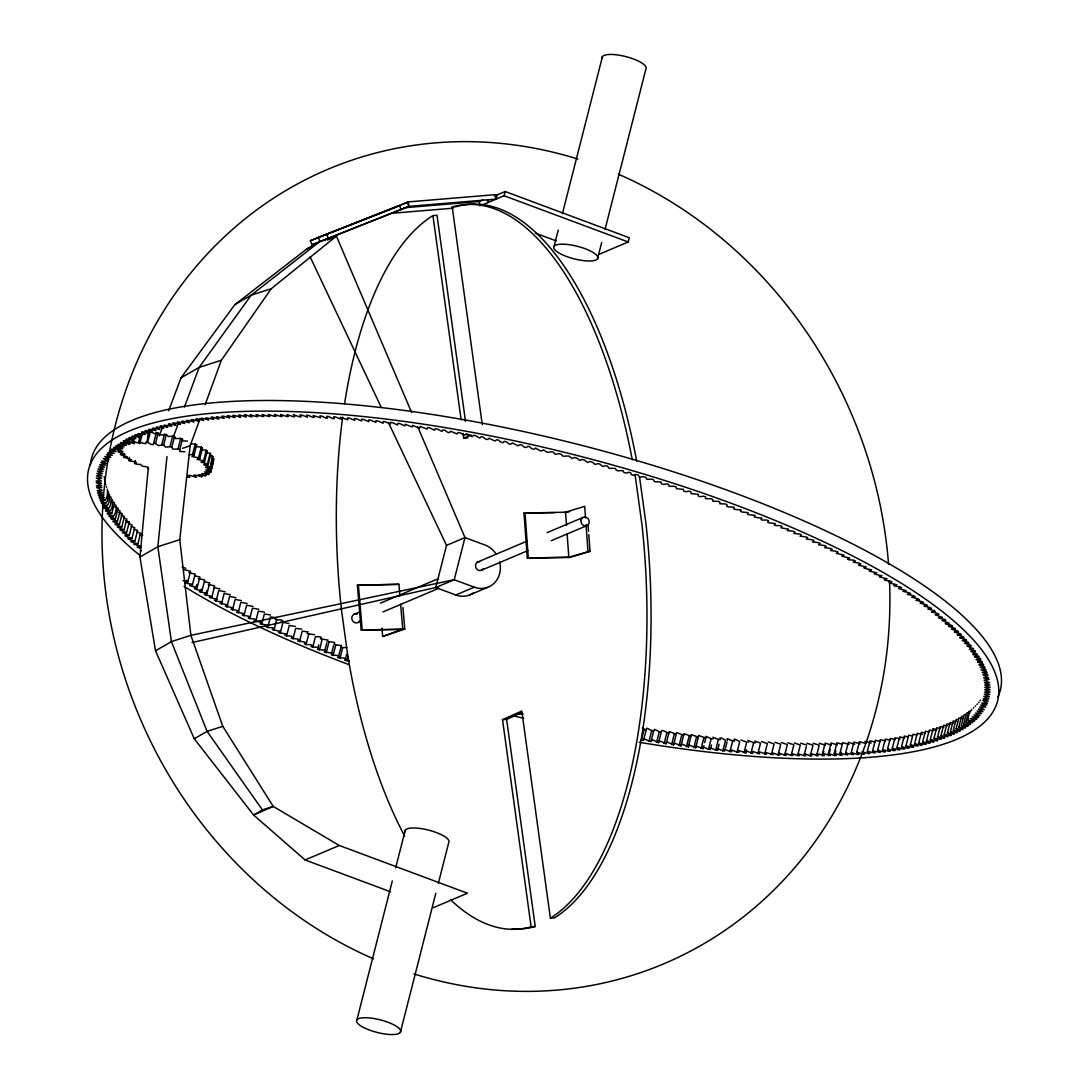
<?xml version="1.0" encoding="UTF-8"?>
<svg xmlns="http://www.w3.org/2000/svg" width="1089" height="1089" viewBox="0 0 1089 1089"><rect width="100%" height="100%" fill="white"/><g stroke="black" fill="none" stroke-linecap="round" stroke-linejoin="round"><path stroke-width="1.5" d="M860.283 743.855L853.926 742.017L851.217 752.649L853.463 754.731L845.649 752.962L848.358 742.344L854.688 744.195M851.326 752.622L857.574 754.473L859.03 754.378L856.703 752.281L863.073 754.078L864.503 753.969L862.08 751.859L868.478 753.629L869.88 753.506L867.361 751.396L875.161 752.989L872.548 750.879L880.334 752.431L877.639 750.307L884.077 751.982L885.398 751.818L882.621 749.681L889.06 751.328L890.366 751.151L887.508 749.014L893.946 750.634L895.226 750.444L892.286 748.293L898.738 749.872L899.977 749.668L896.955 747.53L903.407 749.082L904.619 748.851L901.515 746.714L907.967 748.225L909.152 747.993L905.966 745.842L912.419 747.326L913.576 747.081L910.309 744.917L917.891 746.115L914.529 743.964L915.318 743.746L920.981 745.366L922.084 745.094L918.653 742.943L925.092 744.318L926.167 744.032L922.655 741.881L929.094 743.215L930.129 742.929L926.535 740.765L932.974 742.072L933.967 741.759L930.36 739.567L936.731 740.888L937.697 740.561L934.008 738.356L941.304 739.308L937.493 737.158L938.133 736.885L943.877 738.356L944.789 738.002L940.95 735.81L948.151 736.654L944.204 734.517L950.547 735.633L951.391 735.266L947.403 733.074L953.692 734.204L954.509 733.823L950.425 731.699L956.714 732.734L957.49 732.339L953.338 730.215L959.613 731.223L960.362 730.814L956.156 728.636L962.39 729.657L963.098 729.235L958.81 727.125L965.031 728.051L965.698 727.615L961.369 725.465L967.549 726.404L968.189 725.955L963.779 723.872L969.931 724.702L970.53 724.253L966.066 722.17L972.749 722.511C964.201 722.851 969.659 711.811 971.769 709.484M118.728 512.293L122.213 513.627L119.409 524.34L112.834 521.522L117.381 521.563L120.089 510.891L116.646 509.543M642.265 728.01L644.144 729.344L641.435 739.962L643.449 740.289L644.361 738.778L649.03 741.187L651.031 741.514L651.671 739.962L653.141 740.18L658.586 742.671L659.131 741.105L660.601 741.31L666.1 743.801L666.454 742.235L668.006 742.399L673.587 744.876L673.846 743.283L675.384 743.433L681.033 745.897L681.278 744.25L682.721 744.427L688.425 746.877L688.575 745.203L690.004 745.366L695.789 747.803L698.702 735.483L705.795 738.056L704.637 742.603M688.425 746.877L691.202 734.612L698.498 737.171M966.066 722.17L968.774 711.485L969.646 711.226M117.381 521.508L110.792 518.759L115.407 518.786L118.102 508.168L114.685 506.821M390.543 891.782L305.083 859.956L253.601 815.021L194.278 738.778L155.523 650.786L139.964 557.051L148.349 467.344M166.957 456.536L157.837 546.719L171.409 641.612L207.087 731.372L262.422 809.917L273.244 806.432L339.278 845.486L467.44 893.225L433.259 907.695M262.422 809.917L253.601 815.021L273.244 806.432L222.782 726.322L190.888 635.336L179.767 539.668L190.153 445.837L199.981 418.884M681.033 745.897L683.987 733.632L691.134 736.246M841.688 744.114L836.937 742.821L834.228 753.493L842.056 755.29L839.987 753.22L842.695 742.603L849.012 744.495M963.779 723.872L966.488 713.186L967.386 712.927M115.393 518.854L108.873 516.023C115.502 520.624 117.558 505.909 115.475 504.806M225.151 591.803L218.766 590.524L216.058 601.142L221.435 601.781L222.455 602.367L220.005 603.32L226.771 604.708L227.805 605.348L225.437 606.287L232.202 607.621L233.25 608.261L230.977 609.241L237.715 610.534L238.79 611.174L236.612 612.181L243.337 613.447L244.426 614.087L242.33 615.122L249.041 616.333L250.157 616.987L248.142 618.048L254.84 619.233L255.983 619.872L254.05 620.961L260.72 622.105L261.877 622.745L260.053 623.874L266.682 624.977L267.867 625.603L266.124 626.774L267.744 627.523L272.549 627.754L273.952 628.462L272.291 629.646L280.077 631.239L278.539 632.518L286.312 634.057L284.869 635.377L291.389 636.303L292.655 636.942L291.28 638.208L297.76 639.107L299.039 639.733L297.76 641.04L304.199 641.884L305.505 642.51L304.321 643.844L306.05 644.579L310.719 644.647L312.039 645.273L310.95 646.635L317.307 647.383L318.655 648.009L317.648 649.398L323.978 650.119L325.325 650.732L324.413 652.148L330.702 652.815L332.077 653.441L331.26 654.884L337.495 655.51L338.883 656.123L338.148 657.593L344.138 658.11L345.744 658.777L345.118 660.274L349.474 660.819M148.254 433.014C146.729 444.857 147.777 445.197 138.698 441.589L140.25 435.518M673.587 744.876L676.637 732.625L683.742 735.279M961.369 725.465L964.078 714.833L964.99 714.602M113.542 516.091L107.552 514.022L107.09 513.314L111.827 513.423L105.442 510.618C112.63 514.675 113.229 502.301 112.208 499.483M111.813 513.477L114.536 502.805L111.173 501.43M219.896 588.863L213.498 587.556M666.1 743.801L669.259 731.577L676.296 734.245M695.789 747.803L695.994 746.101L703.099 748.674L703.208 746.959L708.449 749.286L710.355 749.504L710.368 747.762L715.664 750.076L717.556 750.28L717.474 748.511L722.837 750.811L724.716 751.002L724.525 749.218L729.957 751.505L731.822 751.682L731.536 749.872L737.008 752.145L738.859 752.308L738.478 750.471L745.842 752.88L745.216 751.029L746.55 751.111L752.771 753.397L751.982 751.587L753.357 751.614L759.632 753.874L758.802 751.995L760.108 752.05L766.425 754.296L765.485 752.39L773.149 754.663L772.115 752.744L778.05 754.895L779.792 754.976L778.812 753.03L784.652 755.181L786.381 755.235L785.292 753.275L791.186 755.398L792.887 755.453L791.703 753.479L797.638 755.575L799.326 755.616L798.033 753.615L804.009 755.698L805.669 755.725L804.295 753.711L810.298 755.78L811.945 755.78L810.325 753.833L811.536 753.751L818.138 755.793L816.423 753.819L817.621 753.738L824.25 755.739L822.44 753.765L823.611 753.67L830.267 755.643L828.375 753.656L831.098 742.97L837.359 744.917M958.81 727.125L961.533 716.453L962.485 716.222M108.315 491.67C108.274 496.775 108.641 507.488 100.46 500.777L100.188 500.096C107.43 504.384 108.029 492.201 107.28 489.124M124.663 454.276L123.887 457.312L127.549 456.863L121.042 454.93L120.348 454.249L124.663 454.127L118.51 451.989L119.286 448.954M106.096 503.023L101.304 502.682L101.617 503.377C109.88 510.115 109.445 499.279 109.485 494.256M110.234 510.768L103.931 507.95C111.16 512.102 111.731 499.728 110.779 496.856M118.51 451.989L118.129 451.35L123.016 451.663L117.313 448.695L122.758 448.845L117.939 446.367L123.928 446.953L119.368 444.843L119.953 444.448L126.324 445.442L122.444 443.264L123.316 442.978L129.945 444.312L126.773 442.175L127.93 441.998L134.56 443.699L132.259 441.617L133.035 438.581M148.621 468.951C147.995 464.989 141.679 468.025 140.794 464.39C138.943 464.567 131.946 464.091 136.424 462.485C134.573 460.524 130.83 462.294 128.665 460.429L129.441 457.394M132.259 441.617L133.634 441.562L134.41 438.527M134.519 463.519L135.295 460.484M140.277 441.658L141.829 435.586L138.14 433.558L145.341 434.402L141.502 432.21L142.414 431.857L148.757 433.095L144.987 430.904L145.926 430.563L152.283 431.843L148.594 429.651L149.561 429.325L155.931 430.645L152.324 428.44L153.318 428.127L159.756 429.434L156.163 427.283L157.197 426.983L163.636 428.331L160.124 426.18L161.199 425.894L167.638 427.269L164.208 425.105L171.763 426.248L168.4 424.097L169.53 423.839L175.982 425.282L172.715 423.131L173.872 422.886L180.325 424.37L177.139 422.219L178.324 421.988L184.776 423.498L181.672 421.348L182.884 421.13L189.336 422.682L186.314 420.531L187.553 420.327L194.019 421.906L191.065 419.769L192.345 419.578L198.783 421.198L195.925 419.061L197.232 418.87L203.67 420.517L200.893 418.394L202.227 418.23L208.652 419.905L205.971 417.781L213.743 419.333L211.143 417.21L212.518 417.073L217.923 418.938L218.93 418.816L216.412 416.706L224.211 418.353L221.788 416.243L223.218 416.134L229.588 417.931L227.261 415.835L228.717 415.739L235.074 417.563L232.828 415.481L234.312 415.385L240.642 417.25L238.491 415.168L239.988 415.1L246.196 417.005L244.235 414.923L245.774 414.855L250.946 416.828L252.063 416.719L250.089 414.718L256.773 416.665L257.916 416.556L256.024 414.569L262.68 416.543L263.851 416.447L262.041 414.46L268.67 416.474L269.868 416.379L268.153 414.419L274.755 416.447L275.966 416.379L274.346 414.419L280.921 416.488L282.146 416.42L280.622 414.487L287.156 416.57L288.408 416.515L286.979 414.596L293.486 416.706L294.751 416.665L293.404 414.759L299.883 416.896L301.163 416.869L299.911 414.963L301.639 415.032L307.479 417.182L306.499 415.236L308.241 415.304L312.897 417.427L314.217 417.414L313.156 415.549L320.656 417.822L319.867 415.916L321.663 416.025L325.992 418.122L327.544 418.176L326.659 416.338L328.47 416.461L332.73 418.571L334.309 418.625L333.52 416.815L335.344 416.937L341.075 419.17L340.449 417.332L347.813 419.741L347.432 417.904L349.283 418.067L354.755 420.34L354.469 418.53L356.334 418.707L361.766 420.994L361.575 419.211L363.454 419.388L368.817 421.702L368.735 419.932L370.628 420.136L375.923 422.45L375.936 420.708L377.842 420.926L383.083 423.253L383.205 421.538L385.125 421.756L390.298 424.097L390.502 422.409L392.448 422.655L397.553 425.009L397.866 423.335L399.813 423.594L404.849 425.949L405.258 424.315L412.187 426.956L412.704 425.336L418.285 427.814L419.837 427.977L420.191 426.412L426.983 429.093L427.705 427.528L429.692 427.841L434.443 430.237L435.26 428.698L437.261 429.012L441.93 431.421L442.842 429.924L444.857 430.25C445.864 431.067 449.975 434.674 450.465 431.176L456.999 433.939L458.115 432.496L460.13 432.85L464.567 435.273L465.779 433.844L467.807 434.212L472.163 436.648L473.484 435.26L475.512 435.627L479.786 438.064L481.188 436.703L483.23 437.097C484.36 438.404 487.749 441.181 488.934 438.2L495.073 441.031L496.679 439.738L498.721 440.147C499.865 441.671 503.064 444.094 504.452 441.317L506.494 441.739C507.637 443.386 510.727 445.605 512.225 442.951L518.119 445.823L520.011 444.611L522.067 445.061C523.169 446.898 526.178 448.763 527.811 446.327L529.867 446.789C530.915 448.722 533.937 450.424 535.611 448.083L539.899 450.683L541.573 451.009L543.411 449.88L547.604 452.479L551.211 451.717L553.266 452.207L555.308 454.317L559.011 453.596L561.066 454.099L563.013 456.196L568.853 456.032L572.052 458.455L574.584 457.475L576.639 458.006L579.729 460.416L582.356 459.476L584.412 460.007L587.407 462.417L590.129 461.518L592.171 462.049L595.07 464.459L597.875 463.587L599.916 464.145L602.721 466.528L605.607 465.697L607.648 466.255L609.023 468.27L615.353 468.42L616.333 470.271L617.953 470.788L623.044 470.611C623.289 473.524 626.856 473.334 628.693 472.245L630.708 472.83C630.844 475.825 634.519 475.471 636.33 474.491L638.345 475.09L639.325 477.036L643.953 476.778L645.954 477.39L646.839 479.323L651.535 479.106L653.523 479.718L654.312 481.624L661.077 482.073C660.764 485.258 664.916 484.455 666.604 483.829L668.578 484.469L669.163 486.334L674.077 486.252L676.051 486.892L676.528 488.743L683.47 489.342C682.599 492.623 687.472 491.534 688.915 491.166L690.862 491.82L691.147 493.63L698.199 494.324C696.946 497.632 702.296 496.434 703.576 496.189L705.495 496.87L705.577 498.626L710.831 498.748L712.737 499.429L712.723 501.171L718.046 501.335L719.924 502.015L719.815 503.731L725.192 503.948L727.071 504.629L726.622 506.181L728.065 506.78L734.149 507.27L733.618 508.794L735.034 509.393L741.173 509.938L740.547 511.435L741.949 512.034L748.143 512.62L747.476 514.158L748.81 514.702L755.045 515.328L754.269 516.839L755.589 517.384L761.878 518.065L761.007 519.548L762.314 520.093L766.874 520.079L768.643 520.814L767.636 522.203L768.984 522.815L775.341 523.578L774.252 524.939L775.572 525.565L780.241 525.633L781.984 526.368L780.963 527.838L788.531 529.172L787.293 530.547L793.323 531.255L795.024 531.99L793.799 533.419L799.748 534.086L801.422 534.835L800.116 536.224L806.091 536.931L807.752 537.694L806.336 539.055L812.367 539.804L814 540.552L812.489 541.886L818.547 542.676L820.167 543.438L818.56 544.745L824.645 545.575L826.252 546.338L824.536 547.604L830.662 548.475L832.241 549.237L830.444 550.476L836.597 551.388L838.149 552.164L836.257 553.362L843.961 555.091L841.865 556.18L849.679 558.031L847.501 559.093L848.753 559.746L853.844 560.195L855.314 560.971L853.136 562.074L859.398 563.149L860.855 563.925L858.486 564.864L859.52 565.504L866.286 566.879L863.849 567.791L864.857 568.431L871.636 569.846L869.104 570.718L870.084 571.357L876.876 572.814L874.263 573.658L875.216 574.298L882.008 575.795L879.313 576.598L880.252 577.238L887.045 578.763L884.268 579.539L885.18 580.178L891.973 581.744L889.114 582.479L889.999 583.119L896.805 584.725L893.865 585.433L894.722 586.073L900.29 586.917L901.515 587.706L898.534 588.496L906.13 590.674L903.026 591.313L909.451 592.865L910.622 593.655L907.409 594.308L913.862 595.846L915.005 596.636L911.752 597.194L918.163 598.814L919.279 599.603L915.958 600.257L922.356 601.781L923.445 602.571L920.042 603.183L926.426 604.749L927.488 605.525L923.948 606.029L930.387 607.703L931.408 608.479L927.842 609.023L934.226 610.657L935.22 611.433L931.571 611.936L937.942 613.597L938.895 614.373L935.179 614.836L942.461 617.3L938.636 617.654L939.263 618.225L945.021 619.45L945.919 620.213L942.012 620.539L949.24 623.126L945.266 623.412L945.973 624.051L951.595 625.263L952.439 626.025L948.396 626.27L954.713 628.149L955.502 628.911L951.391 629.129L957.694 631.035L958.456 631.783L954.277 631.96L960.539 633.893L961.274 634.642L957.054 634.846L963.275 636.738L963.969 637.487L959.681 637.65L965.875 639.57L966.542 640.318L962.172 640.441L968.339 642.387L968.979 643.123L964.555 643.204L970.68 645.178L971.279 645.913L966.787 645.968L973.457 648.69L969.264 649.18L974.982 650.718L975.499 651.44L970.898 651.358L977.418 654.176L972.749 654.053L973.158 654.652L978.739 656.177L979.202 656.898L974.478 656.735L980.427 658.872L980.849 659.58L976.057 659.444L981.979 661.554L982.36 662.262L977.541 662.017L983.394 664.208L983.748 664.903L978.875 664.63L984.674 666.836L985.001 667.516L980.073 667.203L985.831 669.436L986.103 670.116L981.107 669.817L986.838 672.008L987.083 672.689L982.033 672.349L987.723 674.567L987.927 675.234L982.863 674.812L988.635 677.753L983.598 677.766L989.071 679.577L984.102 680.217L989.642 682.694L984.47 682.626L989.942 685.117L984.701 685.008L990.105 687.527L984.81 687.363L990.132 689.895L984.769 689.691L990.024 692.223L984.606 691.991L989.778 694.523L984.306 694.251L989.397 696.797L983.857 696.47L988.88 699.029L983.285 698.675L988.227 701.234L982.795 700.418L987.451 703.399L981.774 703.018L986.784 704.978L980.767 705.032L985.749 707.074L979.664 707.088L984.265 709.674L978.426 709.102L982.945 711.689L977.051 711.076L981.475 713.676L975.553 713.023L979.882 715.609L973.92 714.915L978.63 717.011L978.153 717.515L972.15 716.78L976.806 718.89L976.302 719.38L970.245 718.59L974.846 720.714L974.301 721.19L968.23 720.374M123.288 517.833L126.828 519.154L124.037 529.867L117.313 527.09L121.75 527.062L124.459 516.445L120.933 515.056M187.539 441.14L182.544 440.786L182.448 439.044L180.692 438.445L175.615 438.54L174.526 436.58L172.688 436.076L168.427 436.594L166.372 434.497L160.981 434.96L156.408 432.537L153.25 444.625L151.208 444.448L147.655 442.311L150.364 431.68L148.635 431.489M136.915 532.004L140.576 533.242L137.827 543.969L131.578 542.05L130.789 541.301L134.9 541.083L128.597 539.178L127.835 538.429L132.014 538.252L125.752 536.319L125.017 535.57L129.237 535.366L122.322 532.725L126.542 532.657L129.332 521.999L125.752 520.637M129.264 535.434L131.96 524.803L128.352 523.455M184.831 451.758L179.848 451.418L179.739 449.662L177.983 449.076L172.906 449.158L171.817 447.198L169.979 446.694L165.719 447.211L163.663 445.115L158.109 445.51L155.523 443.468L158.232 432.85M132.014 538.252L134.723 527.634L131.088 526.286M134.9 541.083L137.609 530.466L133.933 529.145M161.812 444.707L164.521 434.075M163.663 445.115L166.372 434.497M169.979 446.694L172.688 436.076M171.817 447.198L174.526 436.58M177.983 449.076L180.692 438.445M179.739 449.662L182.448 439.044M195.203 444.067L196.66 444.761L193.951 455.379L192.494 454.698L195.203 444.067L190.384 443.89M201.274 447.143L202.513 447.851L199.804 458.469L198.566 457.761L201.274 447.143L195.993 446.585M206.311 450.261L207.291 450.969L204.582 461.6L203.602 460.892L206.311 450.261L200.88 449.417M187.431 476.914L189.772 477.309L188.356 475.389L189.826 475.335L196.224 477.295L193.91 475.267L195.135 475.076L201.696 476.723L202.472 473.688M210.15 453.351L210.844 454.031L208.135 464.649L207.441 463.968L210.15 453.351L205.739 452.398M201.696 476.723L198.538 474.586L205.154 475.934L206.815 472.599M206.039 475.634L202.118 473.511L208.516 474.45L209.102 474.055L204.541 471.945L210.803 472.027L205.712 470.053L211.103 469.631L205.44 467.304L210.34 467.549L212.668 456.291L209.728 455.461M208.516 474.45L209.292 471.428M210.34 467.549L212.668 456.291M210.545 472.531L213.798 459L212.968 458.7M210.803 472.027L213.512 461.409L212.75 461.083M195.122 575.877L199.913 577.047L197.177 587.72L189.486 585.487L192.426 584.779L191.405 584.072L186.001 583.296L186.777 580.26M186.001 583.296L184.776 582.506L187.798 581.839L190.534 571.167L184.068 569.697M192.454 584.725L195.162 574.107L188.71 572.664M198.307 578.627L204.759 579.988L202.023 590.674L195.598 589.244L196.769 584.698M208.326 584.575L214.669 585.8L212.028 596.554L204.283 594.417L206.992 593.559L205.875 592.892L200.567 592.225L201.329 589.19M205.63 595.207L206.787 590.646M206.992 593.559L209.701 582.928L204.909 581.812M221.421 604.109L224.13 593.491L230.405 594.757M226.893 607.063L229.602 596.445L235.85 597.67M232.447 610.017L235.156 599.399L241.404 600.584M238.11 612.957L240.819 602.34L247.135 603.469M243.854 615.898L246.563 605.266L252.866 606.355M249.694 618.824L252.403 608.193L258.678 609.241M255.629 621.737L258.338 611.106L264.504 612.154M261.646 624.637L264.355 614.019L270.576 614.986M267.744 627.523L270.453 616.905L276.579 617.871M273.924 630.408L276.633 619.791L281.398 619.981L282.813 620.676L281.248 621.901L288.966 623.548M280.2 633.267L282.909 622.649M286.543 636.126L289.252 625.508L295.296 626.352M292.968 638.957L295.677 628.339L301.748 629.115M299.475 641.775L302.184 631.157L308.214 631.892M306.05 644.579L308.759 633.961L314.694 634.696M312.706 647.356L315.415 636.738L320.016 636.766L321.364 637.392L320.357 638.78L327.993 640.046L327.122 641.53L333.411 642.197L334.786 642.809L333.955 644.252L335.78 644.974L341.524 645.423L338.148 657.593M317.648 649.398L318.805 644.851M319.431 650.133L322.126 639.502M324.413 652.148L326.741 643.041M326.21 652.869L328.919 642.251M331.641 653.359L333.574 645.777M333.071 655.592L335.78 644.974M339.986 658.301L342.695 647.669L346.847 647.492M345.118 660.274L346.67 654.203M346.969 660.982L348.126 656.422M488.553 199.791L487.831 202.595L487.409 199.627M323.079 240.451L408.892 206.365L407.272 202.295L310.379 240.71L311.998 244.794L408.892 206.365L496.08 199.11L497.156 194.89M481.229 205.399L504.071 195.734L505.146 191.514L629.306 237.756L628.23 241.976L598.977 254.363M388.474 422.614L446.504 545.385L435.75 587.543L192.004 642.551M356.893 1019.944L392.326 880.919M395.661 867.838L405.258 830.213M554.07 246.4L558.235 230.038M562.4 213.689L602.435 56.669M400.371 1032.331A22.706 6.48 14.3 0 0 370.995 1018.092A22.706 6.48 14.3 0 0 364.529 1027.975A22.706 6.48 14.3 0 0 400.371 1032.331L435.804 893.307M438.309 883.492L448.722 842.6A22.706 6.48 14.3 0 0 427.868 829.941A22.706 6.48 14.3 0 0 405.026 831.901M597.534 258.787A22.706 6.48 14.3 0 0 568.172 244.549A22.706 6.48 14.3 0 0 561.693 254.431A22.706 6.48 14.3 0 0 597.534 258.787L601.713 242.425M605.048 229.343L645.9 69.056A22.706 6.48 14.3 0 0 625.032 56.397A22.706 6.48 14.3 0 0 602.203 58.357M643.449 740.289L646.784 728.173L651.739 730.569L653.74 730.882L654.557 729.344L659.308 731.754L661.295 732.053L661.744 730.515L663.31 730.692L668.809 733.183M649.03 741.187L651.739 730.569M651.031 741.514L653.74 730.882M656.599 742.371L659.308 731.754M658.586 742.671L661.295 732.053M664.127 743.501L666.836 732.883M671.614 744.59L674.322 733.972M679.073 745.625L681.782 735.007M686.478 746.618L689.187 736.001M693.856 747.558L696.552 736.94M701.166 748.442L703.875 737.825M703.099 748.674L703.862 745.638M708.449 749.286L711.158 738.669L705.917 736.341L705.795 738.056M710.355 749.504L711.512 744.944M715.664 750.076L718.372 739.458L712.873 737.239M717.556 750.28L719.108 744.209M722.837 750.811L725.546 740.193L721.422 738.015L719.952 737.934L720.265 739.649L718.372 739.458M725.492 747.966L727.044 741.895M729.957 751.505L732.666 740.888L727.084 738.601L727.425 740.384M737.008 752.145L739.717 741.527L735.456 739.363L734.095 739.254L734.531 741.051L732.666 740.888M744.018 752.73L746.714 742.113L741.01 739.976M745.842 752.88L746.618 749.845M750.947 753.261L753.656 742.644L747.925 740.411L748.551 742.249M757.821 753.751L760.53 743.134L754.731 741.024M764.641 754.187L767.337 743.569L761.51 741.486M771.38 754.568L774.088 743.95L768.208 741.895M778.05 754.895L780.759 744.277L774.837 742.235M784.652 755.181L787.361 744.549L781.398 742.548M791.186 755.398L793.881 744.781L787.891 742.793M797.638 755.575L800.333 744.958L794.317 742.997M804.009 755.698L806.323 746.605M810.298 755.78L813.007 745.148L806.922 743.243M816.519 755.793L819.227 745.175L813.115 743.283M822.44 753.765L825.176 743.093L831.397 745.053M822.644 755.766L823.801 751.206M828.688 755.671L830.24 749.6M828.389 753.602L834.65 755.535L835.808 750.988M840.517 755.344L841.293 752.322M856.798 752.254L859.412 741.65L865.782 743.46M867.361 751.396L870.07 740.765L875.27 742.072M872.643 750.838L875.257 740.248L880.457 741.527M877.639 750.307L880.348 739.69L885.548 740.942M882.621 749.681L885.33 739.063L890.53 740.289M887.589 748.973L890.217 738.396L895.417 739.594M892.286 748.293L894.981 737.675L900.195 738.846M896.955 747.53L899.664 736.899L904.85 738.043M901.515 746.714L904.224 736.082L908.144 736.804M905.966 745.842L908.675 735.225L912.582 735.905M910.363 744.876L913.018 734.299L916.911 734.966M914.597 743.91L917.237 733.333L922.41 734.367M918.708 742.902L921.362 732.325L925.228 732.938M922.655 741.881L925.364 731.264L929.216 731.849M926.535 740.765L929.244 730.147L933.082 730.719M930.305 739.608L933.014 728.99L936.839 729.535M933.967 738.41L936.676 727.792L940.46 728.31M937.534 737.103L940.202 726.54L943.972 727.03M940.91 735.865L943.619 725.233L947.376 725.71M944.204 734.517L946.94 723.845L950.643 724.335M947.376 733.128L950.112 722.456L953.787 722.933M950.438 731.645L953.147 721.013L956.795 721.463M953.365 730.161L956.047 719.598L957.068 719.325M956.142 728.691L958.865 718.019L962.472 718.413M205.181 404.618L221.353 360.241L271.243 288.708L336.406 236.122L411.683 412.622M173.192 437.302L177.915 424.587M184.409 407.109L199.151 367.388L251.205 295.16L319.935 241.431L336.406 236.122L327.435 240.043M159.266 435.791L162.207 427.963M168.672 410.73L181.033 377.856L234.87 304.607L306.499 249.19L319.935 241.431L318.315 237.361L399.023 205.78M819.214 743.27L825.353 745.135M105.157 500.436L99.453 498.19L99.208 497.523L104.258 497.85L98.568 495.645L98.364 494.978L103.455 495.345L97.833 493.126L97.656 492.459L102.802 492.868L97.22 490.622L102.271 490.418L96.649 487.518L101.822 487.586L96.417 485.721L101.617 485.612L96.186 482.686L101.495 483.244L96.145 480.943L101.508 480.916L96.268 477.989L101.685 478.221L96.513 475.675L101.998 475.961L96.894 473.416L102.434 473.729L97.411 471.169L103.006 471.537L98.064 468.978L103.7 469.386L98.854 466.813L104.544 467.263L99.766 464.676L105.524 465.166L100.828 462.58L106.423 463.478L101.699 461.069L107.865 461.11L103.346 458.51L109.24 459.122L104.816 456.536L110.738 457.189L106.409 454.589L112.371 455.297L107.661 453.187L108.138 452.697L114.141 453.432L109.485 451.322L109.989 450.832L116.047 451.608L111.446 449.485L111.99 449.022L118.075 449.839L113.542 447.702L114.114 447.239L120.226 448.096L115.761 445.959L116.36 445.51L121.995 446.721L118.116 444.258L124.922 444.748L120.593 442.597L127.467 443.141L123.193 440.977L123.901 440.555L130.136 441.576L125.929 439.398L126.678 438.99L132.926 440.051L128.801 437.873L129.577 437.479L135.853 438.568L131.783 436.39L132.599 435.995L138.888 437.138L134.9 434.947L135.744 434.579L141.869 435.546M800.66 743.147L806.718 745.08M187.798 581.839L183.047 580.56M156.408 432.537L155.686 434.089L150.364 431.68M196.66 444.761L195.203 445.673M193.951 455.379L191.977 456.509L198.566 457.761M234.87 304.607L251.205 295.16L271.243 288.708M181.033 377.856L199.151 367.388L221.353 360.241M139.964 557.051L157.837 546.719L179.767 539.668M155.523 650.786L171.409 641.612L190.888 635.336L454.236 579.729L474.26 587.189A22.706 20.364 67.1 0 0 499.66 562.033M194.278 738.778L207.087 731.372L222.782 726.322M128.665 460.429L131.524 459.64L123.887 457.312M199.804 458.469L196.946 459.272L203.602 460.892M462.988 433.299L463.683 438.323L471.101 435.001M521.454 712.723L506.63 719.366L535.23 926.508L531.119 926.807L502.519 719.666L521.794 711.035L550.394 918.177L554.505 917.877A363.209 153.522 85.9 0 0 646.022 524.054L639.597 477.431M306.499 249.19L310.991 247.23M392.081 208.761L408.252 201.914L495.454 194.645L496.08 199.11M403.815 207.781L479.269 201.492L483.23 199.818M494.406 196.047L505.146 191.514M446.504 545.385L464.976 537.571L485.013 545.031A22.706 20.364 67.1 0 1 496.094 553.92M353.871 614.414L360.105 611.773M380.374 603.197L438.05 578.79M477.009 562.305L526.885 541.192M547.154 532.616L582.996 517.452M358.022 622.486L361.14 621.166M382.96 611.936L439.071 588.183M481.161 570.377L527.92 550.585M551.293 540.688L587.148 525.524M417.686 426.67L464.976 537.571L454.236 579.729L435.75 587.543L455.787 595.002L474.26 587.189M469.087 595.193L487.559 587.366M305.083 859.956L339.278 845.486M310.379 240.71L391.087 209.142M311.998 244.794L316.749 242.929M129.251 522.039L126.378 522.08M126.542 532.657L119.763 529.894L124.037 529.867M401.732 629.469L361.18 630.027L357.369 585.242L398.914 584.303L399.908 595.914M398.914 584.303L357.369 585.242M361.18 630.027L404.768 629.074L402.93 607.499M381.953 628.176L382.661 636.48L402.739 629.102L400.616 604.218M404.768 629.074L382.661 636.48M182.544 448.287L190.153 445.837M588.795 534.604L590.02 551.265L569.846 557.459L527.28 558.044L524 513.069L565.545 512.198L566.525 525.524M564.538 512.511L584.711 506.317L585.555 517.983M566.566 512.483L569.67 511.531M527.28 558.044L568.826 557.173L567.124 533.855M567.818 557.486L590.02 551.265M202.05 590.619L199.246 591.45L200.567 592.225M845.649 752.962L847.8 755.045L840.095 753.193M834.228 753.438L836.202 755.494L834.65 755.535M207.291 450.969L205.508 451.282M204.582 461.6L200.975 462.104L207.441 463.968M212.028 596.554L209.415 597.398L217.106 599.358L214.656 600.366L216.058 601.142M197.177 587.72L194.318 588.468L195.598 589.244M185.838 568.281L182.081 567.097M208.135 464.649L203.806 464.785L209.959 466.909M392.707 213.213L453.078 208.19M482.264 424.669L452.207 206.951L456.305 206.665A363.209 153.522 85.9 0 1 636.697 461.123M344.546 403.91A363.209 153.522 85.9 0 1 432.932 215.581L437.029 215.295L465.479 421.28M463.683 438.323L466.419 438.118M502.519 719.666L506.63 719.366M524 513.069L554.396 512.647M188.792 454.562L192.494 454.698M137.827 543.969L133.865 544.187L140.454 546.229L141.025 546.801L137.064 547.086L140.535 548.38M212.328 456.917L213.049 456.931M119.504 524.299L115.012 524.285L121.75 527.062M753.656 742.644L755.48 742.78M148.907 433.286L146.906 433M213.049 459.517L213.798 459M107.307 505.609L102.543 505.31L108.764 508.141M145.926 442.107L147.655 442.311M711.158 738.669L713.064 738.873M106.613 487.287L106.382 486.592M105.81 484.768L105.619 484.088M105.143 482.291L104.98 481.61M104.612 479.841L104.49 479.174M104.204 477.418L104.122 476.751M644.144 729.344L646.158 729.671M153.712 443.155L155.523 443.468M140.018 534.876L142.645 535.434M980.468 700.132L980.073 700.663M978.997 702.078L978.562 702.609M977.378 703.984L976.928 704.501M975.649 705.863L975.145 706.366M973.77 707.687L973.239 708.177M523.278 714.016L517.438 714.18M133.634 441.562L140.086 443.563L138.698 441.589M871.186 743.011L864.897 741.378M504.071 195.734L628.23 241.976M535.407 233.128L556.098 240.832M340.857 646.961L342.695 647.669M307.016 633.226L308.759 633.961M275 619.028L276.633 619.791M935.533 730.474L933.014 728.99M140.386 549.986L141.271 550.762M310.134 256.868L381.218 407.272M326.564 233.863L328.184 237.947M479.269 201.492L479.909 205.957M408.252 201.914L408.892 206.365M400.003 205.399L400.643 209.864M467.317 434.674L467.78 438.023M432.932 215.581L461.137 419.905M358.376 584.861L362.188 629.66M588.074 524.612L588.55 531.282M586.045 524.639L587.992 551.293M525.007 512.769L528.288 557.731M889.509 580.519A431.312 386.908 67.1 0 1 413.97 973.934M373.527 958.837A431.312 386.908 67.1 0 1 115.488 424.533A431.312 386.908 67.1 0 1 577.905 159.089M618.348 174.186A431.312 386.908 67.1 0 1 888.542 564.17M359.533 620.975A4.547 4.07 67.1 0 1 354.197 622.336A4.547 4.07 67.1 0 1 352.046 616.592A4.547 4.07 67.1 0 1 357.029 614.237M483.23 568.635A4.547 4.07 67.1 0 1 476.043 568.036A4.547 4.07 67.1 0 1 479.636 561.652M473.769 592.675A22.706 20.364 67.1 0 1 455.787 595.002M531.119 926.807A363.209 153.522 85.9 0 1 450.71 899.854M404.713 836.175A363.209 153.522 85.9 0 1 347.84 656.027L341.402 609.404A363.209 153.522 85.9 0 1 342.654 417.087M452.207 206.951A363.209 153.522 85.9 0 1 632.287 459.803M634.928 474.464A363.209 153.522 85.9 0 1 635.486 477.731L641.925 524.354A363.209 153.522 85.9 0 1 550.394 918.177M535.23 926.508A363.209 153.522 85.9 0 1 512.17 928.808M139.95 555.444A468.964 133.974 14.3 0 1 368.327 417.046A468.964 133.974 14.3 0 1 978.031 645.219A468.964 133.974 14.3 0 1 639.134 742.262M523.768 718.359A468.964 133.974 14.3 0 1 514.239 715.99M348.875 664.603A468.964 133.974 14.3 0 1 184.15 586.427M90.319 465.425A468.964 133.974 14.3 0 1 579.525 444.802A468.964 133.974 14.3 0 1 997.864 697.11M581.063 519.998A4.547 4.07 67.1 0 0 586.141 525.878A4.547 4.07 67.1 0 0 588.006 518.582A4.547 4.07 67.1 0 0 581.063 519.998"/></g></svg>
